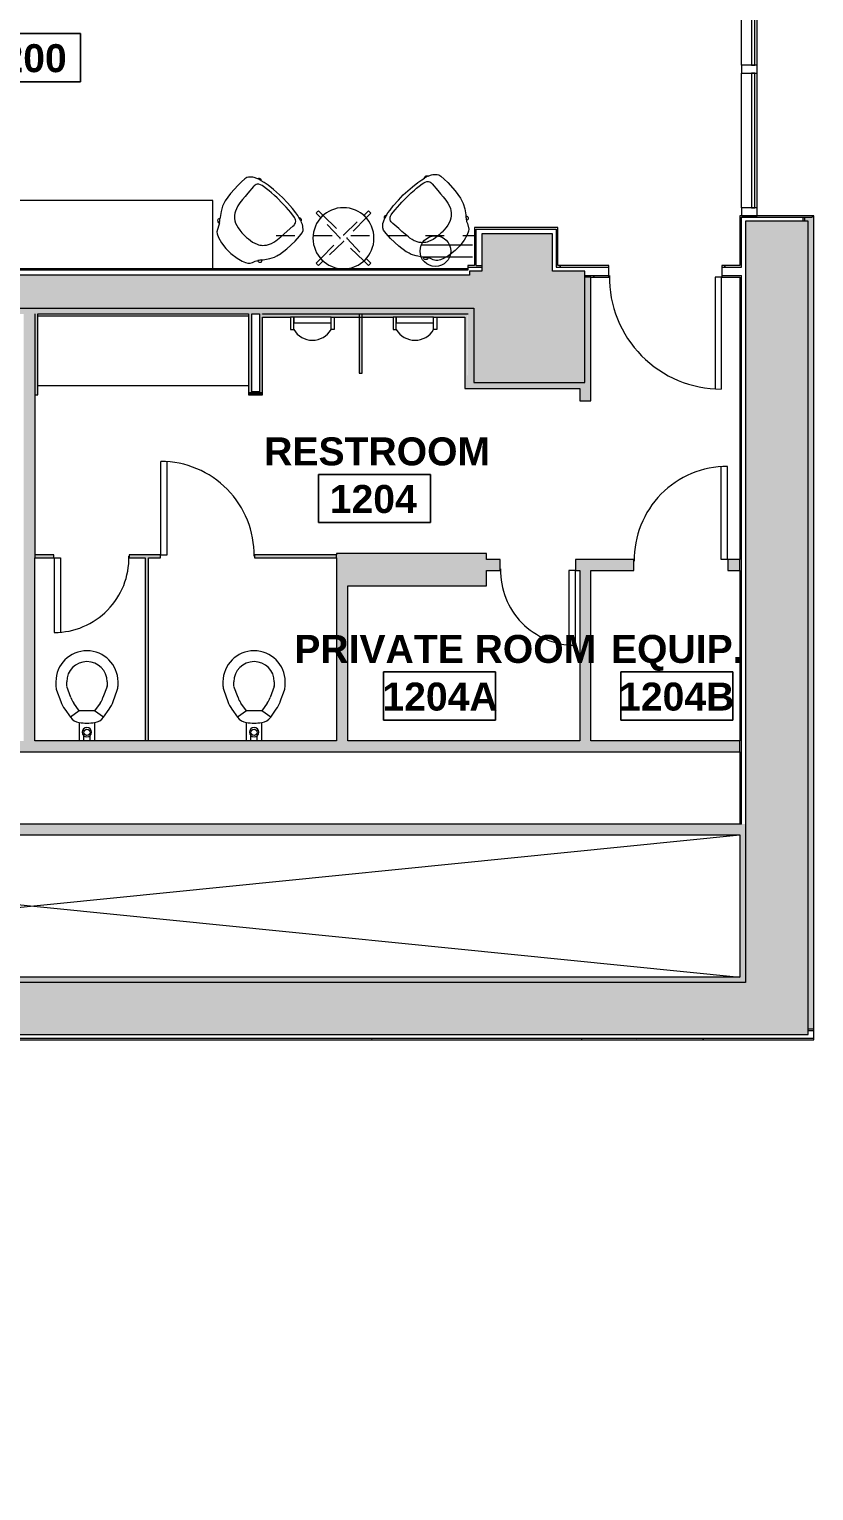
# Model space of a CAD drawing. Header units: inches. Extents: x -326 to 986, y -79 to 1436.
# Drawn here: x 734.1 to 986.4, y 428.2 to 898.2 of the extents above; entities that cross this region are included whole.
import ezdxf

# ---------------------------------------------------------------- set-up
doc = ezdxf.new("R2010")
doc.units = ezdxf.units.IN
doc.header["$LTSCALE"] = 48
doc.header["$MEASUREMENT"] = 0
doc.linetypes.add('Dash', pattern=[0.25, 0.125, -0.125])
for name, color, linetype, lineweight in [('A-ANNO-NOTE', 4, 'Continuous', 13), ('A-AREA-IDEN', 1, 'Continuous', 9), ('A-DETL', 8, 'Continuous', 9), ('A-DETL-GENF', 247, 'Continuous', 9), ('A-DETL-THIN', 8, 'Continuous', 9), ('A-DOOR', 8, 'Continuous', 13), ('A-GLAZ-CURT', 8, 'Continuous', 9), ('A-GLAZ-CWMG', 8, 'Continuous', 9), ('A-WALL', 8, 'Continuous', 13), ('A-WALL-PATT', 8, 'Continuous', 13), ('I-FURN', 47, 'Continuous', 9), ('I-FURN-HDLN', 47, 'Dash', 9), ('I-WALL', 8, 'Continuous', 13), ('P-SANR-FIXT', 8, 'Continuous', 9), ('Q-CASE', 8, 'Continuous', 9)]:
    doc.layers.add(name, color=color, linetype=linetype, lineweight=lineweight)
doc.styles.add('Swis721 Lt BT_B', font='', dxfattribs={"height": 9})
doc.styles.get('Swis721 Lt BT_B').set_extended_font_data('Swis721 Lt BT', bold=True)
pattern_1 = [(0, (0, 0), (30.72, 7.68), [1.267, -21.773, 1.267, -21.773, -122.88]), (0, (0, 0), (30.72, 7.68), [-46.08, 1.267, -44.813, 1.267, -21.773, -53.76]), (0, (0, 0), (30.72, 7.68), [-115.2, 1.267, -14.093, 1.267, -37.133]), (120, (11.52, 3.84), (-22.011075, 22.7643), [1.267, -21.773, 1.267, -21.773, -122.88]), (120, (11.52, 3.84), (-22.011075, 22.7643), [-46.08, 1.267, -44.813, 1.267, -21.773, -53.76]), (120, (11.52, 3.84), (-22.011075, 22.7643), [-115.2, 1.267, -14.093, 1.267, -37.133]), (240, (15.36, 19.2), (-8.708925, -30.4443), [1.267, -21.773, 1.267, -21.773, -122.88]), (240, (15.36, 19.2), (-8.708925, -30.4443), [-46.08, 1.267, -44.813, 1.267, -21.773, -53.76]), (240, (15.36, 19.2), (-8.708925, -30.4443), [-115.2, 1.267, -14.093, 1.267, -37.133])]

# ---------------------------------------------------------------- blocks, each defined once
blk = doc.blocks.new('Toilet-Commercial-Wall-3D - 15_ Seat Height-6977095-Level XX  POWER _ SIGNAL NEW')
at = {"layer": 'P-SANR-FIXT'}
for p, q in [((5.94, 20.75), (5.94, 19.45)), ((9.44, 19.45), (9.44, 20.75)), ((10.79, 15.67), (9.47, 19.28)), ((22.41, 19.28), (21.1, 15.67)), ((22.44, 20.75), (22.44, 19.45)), ((25.94, 19.45), (25.94, 20.75)), ((6.18, 18.09), (7.5, 14.47)), ((24.38, 14.47), (25.7, 18.09)), ((8.82, 11.92), (10.6, 9.39)), ((13.47, 11.4), (10.6, 9.39)), ((13.47, 11.4), (11.69, 13.93)), ((18.42, 11.4), (13.47, 11.4)), ((20.19, 13.93), (18.42, 11.4)), ((21.28, 9.39), (18.42, 11.4)), ((21.28, 9.39), (23.06, 11.92)), ((13.44, 7.71), (13.44, 1.75)), ((18.44, 1.75), (18.44, 7.71)), ((14.94, 1.75), (14.94, 3.41)), ((16.94, 1.75), (16.94, 3.41))]:
    blk.add_line(p, q, dxfattribs=at)
blk.add_circle((15.94, 4.53), 0.996, dxfattribs=at)
for centre, radius, start, end in [((15.94, 20.75), 10, 90, 180), ((15.94, 20.75), 10, 0, 90), ((15.94, 20.75), 6.5, 90, 180), ((15.94, 20.75), 6.5, 0, 90), ((9.94, 19.45), 4, 180, 200), ((21.94, 19.45), 0.5, 340, 0), ((21.94, 19.45), 4, 340, 0), ((17.83, 18.23), 11, 200, 215), ((17.83, 18.23), 7.5, 200, 215), ((14.05, 18.23), 7.5, 325, 340), ((14.05, 18.23), 11, 325, 340), ((13.88, 11.68), 4, 215, 263.7549), ((15.94, 20.08), 12.62, 258.5767, 281.4233), ((15.94, 4.53), 1.5, 360, 180), ((18.01, 11.68), 4, 276.2451, 325), ((15.94, 4.53), 1.5, 180, 360)]:
    blk.add_arc(centre, radius, start, end, dxfattribs=at)
blk = doc.blocks.new('Counter Top - 24_ Depth-6977096-Level XX  POWER _ SIGNAL NEW')
at = {"layer": 'Q-CASE'}
for p, q in [((20.49, -0.75), (-47.26, -0.75)), ((-47.26, -23), (20.49, -23))]:
    blk.add_line(p, q, dxfattribs=at)
blk = doc.blocks.new('08 Type A - Single-Flush - 30_ x 60_-6977099-Level XX  POWER _ SIGNAL NEW')
at = {"layer": 'A-DETL-GENF'}
for p, q in [((15, -0.5), (13, -0.5)), ((13, -0.5), (13, -30.43)), ((15, -0.5), (15, -30.5))]:
    blk.add_line(p, q, dxfattribs=at)
blk.add_arc((15, -0.5), 30, 179.045, 270, dxfattribs=at)
blk = doc.blocks.new('08 Type A - Single-Flush - 24_ x 60_-6977102-Level XX  POWER _ SIGNAL NEW')
at = {"layer": 'A-DETL-GENF'}
for p, q in [((10, 0.5), (10, 24.42)), ((12, 0.5), (12, 24.5)), ((12, 0.5), (10, 0.5))]:
    blk.add_line(p, q, dxfattribs=at)
blk.add_arc((12, 0.5), 24, 90, 181.1937, dxfattribs=at)
blk = doc.blocks.new('08 Type A - Single-Flush - 24_ x 60_-6977103-Level XX  POWER _ SIGNAL NEW')
at = {"layer": 'A-DETL-GENF'}
for p, q in [((12, -1.75), (10, -1.75)), ((10, -1.75), (10, -25.67)), ((12, -1.75), (12, -25.75))]:
    blk.add_line(p, q, dxfattribs=at)
blk.add_arc((12, -1.75), 24, 178.8063, 270, dxfattribs=at)
blk = doc.blocks.new('08 Type A - Single-Flush - 30_ x 60_-6977104-Level XX  POWER _ SIGNAL NEW')
at = {"layer": 'A-DETL-GENF'}
for p, q in [((13, 1.75), (13, 31.69)), ((15, 1.75), (15, 31.75)), ((15, 1.75), (13, 1.75))]:
    blk.add_line(p, q, dxfattribs=at)
blk.add_arc((15, 1.75), 30, 90, 180.955, dxfattribs=at)
blk = doc.blocks.new('Urinal-Wall-3D - Urinal-Wall-3D-6977107-Level XX  POWER _ SIGNAL NEW')
at = {"layer": 'P-SANR-FIXT'}
for p, q in [((-11.29, 0.5), (-11.29, 4.5)), ((-11.29, 4.5), (-10.29, 4.5)), ((-10.29, 0.5), (-11.29, 0.5)), ((-10.29, 4.5), (-10.29, 0.5)), ((1.71, 2.35), (-10.29, 2.35)), ((-10.29, 2.35), (-10.29, 0.5)), ((-10.29, 0.5), (1.71, 0.5)), ((2.73, 4.5), (1.71, 4.5)), ((1.71, 4.5), (1.71, 0.5)), ((1.71, 0.5), (1.71, 2.35)), ((1.71, 0.5), (2.73, 0.5)), ((2.73, 0.5), (2.73, 4.5))]:
    blk.add_line(p, q, dxfattribs=at)
blk.add_arc((-4.29, 0.89), 7, 31.0027, 148.9973, dxfattribs=at)
blk = doc.blocks.new('08 Type A - Single-Flush - 36_ x 84_-8326712-Level XX  POWER _ SIGNAL NEW')
at = {"layer": 'A-DETL-GENF'}
for p, q in [((18, -1.87), (16, -1.87)), ((16, -1.87), (16, -37.82)), ((18, -1.87), (18, -37.87))]:
    blk.add_line(p, q, dxfattribs=at)
blk.add_arc((18, -1.87), 36, 179.2042, 270, dxfattribs=at)
blk = doc.blocks.new('System Panel - Glazed - Offset-8466815-Level XX  POWER _ SIGNAL NEW')
at = {"layer": 'A-GLAZ-CURT'}
for p, q in [((24.03, 1.75), (-24.03, 1.75)), ((-24.03, 1.75), (-24.03, 0.75)), ((-24.03, 0.75), (24.03, 0.75)), ((24.03, 0.75), (24.03, 1.75))]:
    blk.add_line(p, q, dxfattribs=at)
blk = doc.blocks.new('System Panel - Glazed - Offset-8466816-Level XX  POWER _ SIGNAL NEW')
at = {"layer": 'A-GLAZ-CURT'}
for p, q in [((21.68, 1.75), (-21.68, 1.75)), ((-21.68, 1.75), (-21.68, 0.75)), ((-21.68, 0.75), (21.68, 0.75)), ((21.68, 0.75), (21.68, 1.75))]:
    blk.add_line(p, q, dxfattribs=at)
blk = doc.blocks.new('Rectangular Mullion - 2_5_ x 5_ rectangular-6977135-Level XX  POWER _ SIGNAL NEW')
at = {"layer": 'A-GLAZ-CWMG'}
for p, q in [((963.14, 886.6), (963.14, 934.66)), ((968.14, 886.6), (968.14, 934.66))]:
    blk.add_line(p, q, dxfattribs=at)
blk = doc.blocks.new('Rectangular Mullion - 2_5_ x 5_ rectangular-6977136-Level XX  POWER _ SIGNAL NEW')
at = {"layer": 'A-GLAZ-CWMG'}
for p, q in [((963.14, 840.73), (963.14, 884.1)), ((968.14, 840.73), (968.14, 884.1))]:
    blk.add_line(p, q, dxfattribs=at)
blk = doc.blocks.new('Rectangular Mullion - 2_5_ x 5_ rectangular-8466817-Level XX  POWER _ SIGNAL NEW')
at = {"layer": 'A-GLAZ-CWMG'}
for p, q in [((-2.5, 2.5), (0, 2.5)), ((-2.5, -2.5), (-2.5, 2.5)), ((0, 2.5), (0, -2.5)), ((0, -2.5), (-2.5, -2.5))]:
    blk.add_line(p, q, dxfattribs=at)
blk = doc.blocks.new('Rectangular Mullion - 2_5_ x 5_ rectangular-8466819-Level XX  POWER _ SIGNAL NEW')
at = {"layer": 'A-GLAZ-CWMG'}
for p, q in [((-1.25, 2.5), (1.25, 2.5)), ((-1.25, -2.5), (-1.25, 2.5)), ((1.25, 2.5), (1.25, -2.5)), ((1.25, -2.5), (-1.25, -2.5))]:
    blk.add_line(p, q, dxfattribs=at)
blk = doc.blocks.new('Casework 3 - Casework 2-8307377-Level XX  POWER _ SIGNAL NEW')
at = {"layer": 'Q-CASE'}
for p, q in [((744.65, 886.42), (634.29, 886.36)), ((634.29, 886.36), (634.3, 864.45)), ((744.67, 864.45), (744.65, 886.42))]:
    blk.add_line(p, q, dxfattribs=at)
blk = doc.blocks.new('Geiger_SaibaMidBack - Conference Chair-8500189-Level XX  POWER _ SIGNAL NEW')
at = {"layer": 'I-FURN'}
for p, q in [((-9.4, 9.64), (-9.63, 9.4)), ((-9.24, 9.73), (-9.4, 9.64)), ((-9.05, 9.76), (-9.24, 9.73)), ((-8.81, 9.7), (-9.05, 9.76)), ((-8.69, 9.6), (-8.81, 9.7)), ((-8.53, 9.46), (-8.69, 9.6)), ((-8.22, 9.72), (-8.53, 9.46)), ((-6.6, 10.84), (-8.22, 9.72)), ((-5.02, 11.72), (-6.6, 10.84)), ((-4.11, 12.02), (-5.02, 11.72)), ((-3.26, 12.26), (-4.11, 12.02)), ((-0.33, 12.69), (-3.26, 12.26)), ((3.26, 12.86), (-0.33, 12.69)), ((4.86, 12.82), (3.26, 12.86)), ((6.2, 12.71), (4.86, 12.82)), ((7, 12.54), (6.2, 12.71)), ((7.5, 12.26), (7, 12.54)), ((8.42, 11.26), (7.5, 12.26)), ((8.67, 10.85), (8.42, 11.26)), ((9.04, 10.06), (8.67, 10.85)), ((9.15, 9.75), (9.04, 10.06)), ((9.26, 9.73), (9.15, 9.75)), ((9.39, 9.64), (9.26, 9.73)), ((9.64, 9.4), (9.39, 9.64)), ((-13.12, 5.6), (-13.68, 3.7)), ((-12.62, 6.64), (-13.12, 5.6)), ((-12.19, 7.24), (-12.62, 6.64)), ((-10.57, 8.16), (-12.19, 7.24)), ((-9.93, 8.45), (-10.57, 8.16)), ((-9.6, 8.67), (-9.93, 8.45)), ((-9.71, 9.29), (-9.75, 9.05)), ((-9.75, 9.05), (-9.7, 8.82)), ((-9.63, 9.4), (-9.71, 9.29)), ((-9.7, 8.82), (-9.6, 8.67)), ((-5.99, 4.89), (-6.29, 4.1)), ((-5.6, 5.56), (-5.99, 4.89)), ((-5.14, 6.19), (-5.6, 5.56)), ((-4.51, 6.85), (-5.14, 6.19)), ((-3.89, 7.29), (-4.51, 6.85)), ((-3.34, 7.59), (-3.89, 7.29)), ((-2.54, 7.94), (-3.34, 7.59)), ((-1.57, 8.24), (-2.54, 7.94)), ((-0.36, 8.46), (-1.57, 8.24)), ((0.97, 8.59), (-0.36, 8.46)), ((2.29, 8.68), (0.97, 8.59)), ((3.63, 8.79), (2.29, 8.68)), ((6.4, 8.99), (3.63, 8.79)), ((6.73, 9.01), (6.4, 8.99)), ((7.08, 8.96), (6.73, 9.01)), ((7.47, 8.86), (7.08, 8.96)), ((7.78, 8.65), (7.47, 8.86)), ((8.17, 8.25), (7.78, 8.65)), ((8.41, 7.81), (8.17, 8.25)), ((8.6, 7.27), (8.41, 7.81)), ((8.7, 6.68), (8.6, 7.27)), ((8.86, 5.51), (8.7, 6.68)), ((8.97, 4.4), (8.86, 5.51)), ((9.49, 8.56), (9.61, 8.69)), ((9.74, 7.51), (9.49, 8.56)), ((9.61, 8.69), (9.7, 8.83)), ((9.74, 9.21), (9.64, 9.4)), ((9.7, 8.83), (9.76, 9.02)), ((9.76, 9.02), (9.74, 9.21)), ((10.01, 5.96), (9.74, 7.51)), ((10.25, 3.79), (10.01, 5.96)), ((-14, 1.45), (-14.03, 0)), ((-13.68, 3.7), (-14, 1.45)), ((-6.8, 1.24), (-6.83, 0.39)), ((-6.83, 0.39), (-6.83, 0.01)), ((-6.83, 0.01), (-6.82, -0.82)), ((-6.68, 2.38), (-6.8, 1.24)), ((-6.52, 3.27), (-6.68, 2.38)), ((-6.29, 4.1), (-6.52, 3.27)), ((9.03, 3.48), (8.97, 4.4)), ((9.1, 2.16), (9.03, 3.48)), ((9.14, 1.06), (9.1, 2.16)), ((9.12, -1.46), (9.14, 1.06)), ((10.41, -0.13), (10.25, 3.79)), ((-14.03, 0), (-14.04, -0.8)), ((-14.04, -0.8), (-13.74, -3.35)), ((-13.74, -3.35), (-13.27, -5.18)), ((-6.82, -0.82), (-6.77, -1.63)), ((-6.77, -1.63), (-6.66, -2.45)), ((-6.66, -2.45), (-6.51, -3.28)), ((-6.51, -3.28), (-6.28, -4.11)), ((-6.28, -4.11), (-5.99, -4.84)), ((8.87, -5.37), (8.98, -4.23)), ((8.98, -4.23), (9.05, -3.11)), ((9.05, -3.11), (9.1, -2.1)), ((9.1, -2.1), (9.12, -1.46)), ((10.17, -4.88), (10.29, -2.44)), ((10.29, -2.44), (10.41, -0.13)), ((-13.27, -5.18), (-12.85, -6.23)), ((-12.85, -6.23), (-12.44, -6.93)), ((-12.44, -6.93), (-11.93, -7.44)), ((-11.93, -7.44), (-11.22, -7.87)), ((-11.22, -7.87), (-10.31, -8.18)), ((-10.31, -8.18), (-9.59, -8.66)), ((-9.7, -8.82), (-9.75, -9.05)), ((-9.75, -9.05), (-9.71, -9.29)), ((-9.71, -9.29), (-9.63, -9.4)), ((-9.59, -8.66), (-9.7, -8.82)), ((-9.63, -9.4), (-9.4, -9.64)), ((-5.99, -4.84), (-5.81, -5.24)), ((-5.81, -5.24), (-5.55, -5.65)), ((-5.55, -5.65), (-5.26, -6.04)), ((-5.26, -6.04), (-4.95, -6.4)), ((-4.95, -6.4), (-4.56, -6.76)), ((-4.56, -6.76), (-4.05, -7.17)), ((-4.05, -7.17), (-3.48, -7.51)), ((-3.48, -7.51), (-2.94, -7.79)), ((-2.94, -7.79), (-2.57, -7.92)), ((-2.57, -7.92), (-1.8, -8.17)), ((-1.8, -8.17), (-0.98, -8.33)), ((-0.98, -8.33), (-0.38, -8.42)), ((-0.38, -8.42), (0.97, -8.58)), ((0.97, -8.58), (2.3, -8.68)), ((2.3, -8.68), (3.72, -8.78)), ((3.72, -8.78), (6.17, -8.96)), ((6.17, -8.96), (6.7, -9)), ((6.7, -9), (6.98, -8.98)), ((6.98, -8.98), (7.34, -8.9)), ((7.34, -8.9), (7.68, -8.73)), ((7.68, -8.73), (8.01, -8.46)), ((8.01, -8.46), (8.21, -8.15)), ((8.21, -8.15), (8.39, -7.83)), ((8.39, -7.83), (8.55, -7.41)), ((8.55, -7.41), (8.65, -6.96)), ((8.65, -6.96), (8.76, -6.33)), ((8.76, -6.33), (8.87, -5.37)), ((9.5, -8.58), (9.71, -7.72)), ((9.61, -8.69), (9.5, -8.58)), ((9.7, -8.83), (9.61, -8.69)), ((9.63, -9.4), (9.71, -9.28)), ((9.75, -9.04), (9.7, -8.83)), ((9.71, -7.72), (9.91, -6.6)), ((9.71, -9.28), (9.75, -9.04)), ((9.91, -6.6), (10.17, -4.88)), ((-9.4, -9.64), (-9.24, -9.73)), ((-9.24, -9.73), (-9.05, -9.76)), ((-9.05, -9.76), (-8.81, -9.7)), ((-8.81, -9.7), (-8.69, -9.6)), ((-8.69, -9.6), (-8.53, -9.45)), ((-8.53, -9.45), (-8.19, -9.7)), ((-8.19, -9.7), (-6.47, -10.92)), ((-6.47, -10.92), (-5.01, -11.72)), ((-5.01, -11.72), (-4.28, -11.95)), ((-4.28, -11.95), (-3.65, -12.15)), ((-3.65, -12.15), (-3.27, -12.26)), ((-3.27, -12.26), (-0.33, -12.69)), ((-0.33, -12.69), (3.27, -12.86)), ((3.27, -12.86), (5.4, -12.78)), ((5.4, -12.78), (6.79, -12.62)), ((6.79, -12.62), (7.49, -12.25)), ((7.49, -12.25), (8.42, -11.26)), ((8.42, -11.26), (8.72, -10.77)), ((8.72, -10.77), (8.98, -10.17)), ((8.98, -10.17), (9.15, -9.74)), ((9.15, -9.74), (9.23, -9.72)), ((9.23, -9.72), (9.4, -9.64)), ((9.4, -9.64), (9.63, -9.4))]:
    blk.add_line(p, q, dxfattribs=at)
for centre, radius, start, end in [((-18.72, 22.19), 16.31, 304.0152, 308.6644), ((1.43, 6.82), 8.25, 12.1813, 20.7413), ((-28.62, -35.3), 32.74, 52.1434, 54.4632), ((-0.44, -6.21), 10.22, 339.7908, 346.6331)]:
    blk.add_arc(centre, radius, start, end, dxfattribs=at)
blk = doc.blocks.new('Geiger_SaibaMidBack - Conference Chair-8500154-Level XX  POWER _ SIGNAL NEW')
at = {"layer": 'I-FURN'}
for p, q in [((-9.63, 9.4), (-9.4, 9.64)), ((-9.4, 9.64), (-9.24, 9.73)), ((-9.24, 9.73), (-9.05, 9.76)), ((-9.05, 9.76), (-8.81, 9.7)), ((-8.81, 9.7), (-8.69, 9.6)), ((-8.69, 9.6), (-8.53, 9.45)), ((-8.53, 9.45), (-8.19, 9.7)), ((-8.19, 9.7), (-6.47, 10.92)), ((-6.47, 10.92), (-5.01, 11.72)), ((-5.01, 11.72), (-4.28, 11.95)), ((-4.28, 11.95), (-3.65, 12.15)), ((-3.65, 12.15), (-3.27, 12.26)), ((-3.27, 12.26), (-0.33, 12.69)), ((-0.33, 12.69), (3.27, 12.86)), ((3.27, 12.86), (5.4, 12.78)), ((5.4, 12.78), (6.79, 12.62)), ((6.79, 12.62), (7.49, 12.25)), ((7.49, 12.25), (8.42, 11.26)), ((8.42, 11.26), (8.72, 10.77)), ((8.72, 10.77), (8.98, 10.17)), ((8.98, 10.17), (9.15, 9.74)), ((9.15, 9.74), (9.23, 9.72)), ((9.23, 9.72), (9.4, 9.64)), ((9.4, 9.64), (9.63, 9.4)), ((9.63, 9.4), (9.71, 9.28)), ((-13.74, 3.35), (-13.27, 5.18)), ((-13.27, 5.18), (-12.85, 6.23)), ((-12.85, 6.23), (-12.44, 6.93)), ((-12.44, 6.93), (-11.93, 7.44)), ((-11.93, 7.44), (-11.22, 7.87)), ((-11.22, 7.87), (-10.31, 8.18)), ((-10.31, 8.18), (-9.59, 8.66)), ((-9.75, 9.05), (-9.71, 9.29)), ((-9.7, 8.82), (-9.75, 9.05)), ((-9.71, 9.29), (-9.63, 9.4)), ((-9.59, 8.66), (-9.7, 8.82)), ((-6.28, 4.11), (-5.99, 4.84)), ((-5.99, 4.84), (-5.81, 5.24)), ((-5.81, 5.24), (-5.55, 5.65)), ((-5.55, 5.65), (-5.26, 6.04)), ((-5.26, 6.04), (-4.95, 6.4)), ((-4.95, 6.4), (-4.56, 6.76)), ((-4.56, 6.76), (-4.05, 7.17)), ((-4.05, 7.17), (-3.48, 7.51)), ((-3.48, 7.51), (-2.94, 7.79)), ((-2.94, 7.79), (-2.57, 7.92)), ((-2.57, 7.92), (-1.8, 8.17)), ((-1.8, 8.17), (-0.98, 8.33)), ((-0.98, 8.33), (-0.38, 8.42)), ((-0.38, 8.42), (0.97, 8.58)), ((0.97, 8.58), (2.3, 8.68)), ((2.3, 8.68), (3.72, 8.78)), ((3.72, 8.78), (6.17, 8.96)), ((6.17, 8.96), (6.7, 9)), ((6.7, 9), (6.98, 8.98)), ((6.98, 8.98), (7.34, 8.9)), ((7.34, 8.9), (7.68, 8.73)), ((7.68, 8.73), (8.01, 8.46)), ((8.01, 8.46), (8.21, 8.15)), ((8.21, 8.15), (8.39, 7.83)), ((8.39, 7.83), (8.55, 7.41)), ((8.55, 7.41), (8.65, 6.96)), ((8.65, 6.96), (8.76, 6.33)), ((8.76, 6.33), (8.87, 5.37)), ((8.87, 5.37), (8.98, 4.23)), ((9.61, 8.69), (9.5, 8.58)), ((9.5, 8.58), (9.71, 7.72)), ((9.7, 8.83), (9.61, 8.69)), ((9.75, 9.04), (9.7, 8.83)), ((9.71, 9.28), (9.75, 9.04)), ((9.71, 7.72), (9.91, 6.6)), ((9.91, 6.6), (10.17, 4.88)), ((10.17, 4.88), (10.29, 2.44)), ((-14.04, 0.8), (-13.74, 3.35)), ((-14.03, 0), (-14.04, 0.8)), ((-14, -1.45), (-14.03, 0)), ((-6.83, -0.01), (-6.82, 0.82)), ((-6.82, 0.82), (-6.77, 1.63)), ((-6.77, 1.63), (-6.66, 2.45)), ((-6.66, 2.45), (-6.51, 3.28)), ((-6.51, 3.28), (-6.28, 4.11)), ((8.98, 4.23), (9.05, 3.11)), ((9.05, 3.11), (9.1, 2.1)), ((9.1, 2.1), (9.12, 1.46)), ((9.12, 1.46), (9.14, -1.06)), ((10.41, 0.13), (10.25, -3.79)), ((10.29, 2.44), (10.41, 0.13)), ((-13.68, -3.7), (-14, -1.45)), ((-13.12, -5.6), (-13.68, -3.7)), ((-6.83, -0.39), (-6.83, -0.01)), ((-6.8, -1.24), (-6.83, -0.39)), ((-6.68, -2.38), (-6.8, -1.24)), ((-6.52, -3.27), (-6.68, -2.38)), ((-6.29, -4.1), (-6.52, -3.27)), ((-5.99, -4.89), (-6.29, -4.1)), ((8.97, -4.4), (8.86, -5.51)), ((9.03, -3.48), (8.97, -4.4)), ((9.1, -2.16), (9.03, -3.48)), ((9.14, -1.06), (9.1, -2.16)), ((10.25, -3.79), (10.01, -5.96)), ((-12.62, -6.64), (-13.12, -5.6)), ((-12.19, -7.24), (-12.62, -6.64)), ((-10.57, -8.16), (-12.19, -7.24)), ((-9.93, -8.45), (-10.57, -8.16)), ((-9.6, -8.67), (-9.93, -8.45)), ((-9.75, -9.05), (-9.7, -8.82)), ((-9.71, -9.29), (-9.75, -9.05)), ((-9.63, -9.4), (-9.71, -9.29)), ((-9.7, -8.82), (-9.6, -8.67)), ((-9.4, -9.64), (-9.63, -9.4)), ((-5.6, -5.56), (-5.99, -4.89)), ((-5.14, -6.19), (-5.6, -5.56)), ((-4.51, -6.85), (-5.14, -6.19)), ((-3.89, -7.29), (-4.51, -6.85)), ((-3.34, -7.59), (-3.89, -7.29)), ((-2.54, -7.94), (-3.34, -7.59)), ((-1.57, -8.24), (-2.54, -7.94)), ((-0.36, -8.46), (-1.57, -8.24)), ((0.97, -8.59), (-0.36, -8.46)), ((2.29, -8.68), (0.97, -8.59)), ((3.63, -8.79), (2.29, -8.68)), ((6.4, -8.99), (3.63, -8.79)), ((6.73, -9.01), (6.4, -8.99)), ((7.08, -8.96), (6.73, -9.01)), ((7.47, -8.86), (7.08, -8.96)), ((7.78, -8.65), (7.47, -8.86)), ((8.17, -8.25), (7.78, -8.65)), ((8.41, -7.81), (8.17, -8.25)), ((8.6, -7.27), (8.41, -7.81)), ((8.7, -6.68), (8.6, -7.27)), ((8.86, -5.51), (8.7, -6.68)), ((9.64, -9.4), (9.39, -9.64)), ((9.74, -7.51), (9.49, -8.56)), ((9.49, -8.56), (9.61, -8.69)), ((9.61, -8.69), (9.7, -8.83)), ((9.74, -9.21), (9.64, -9.4)), ((9.7, -8.83), (9.76, -9.02)), ((10.01, -5.96), (9.74, -7.51)), ((9.76, -9.02), (9.74, -9.21)), ((-9.24, -9.73), (-9.4, -9.64)), ((-9.05, -9.76), (-9.24, -9.73)), ((-8.81, -9.7), (-9.05, -9.76)), ((-8.69, -9.6), (-8.81, -9.7)), ((-8.53, -9.46), (-8.69, -9.6)), ((-8.22, -9.72), (-8.53, -9.46)), ((-6.6, -10.84), (-8.22, -9.72)), ((-5.02, -11.72), (-6.6, -10.84)), ((-4.11, -12.02), (-5.02, -11.72)), ((-3.26, -12.26), (-4.11, -12.02)), ((-0.33, -12.69), (-3.26, -12.26)), ((3.26, -12.86), (-0.33, -12.69)), ((4.86, -12.82), (3.26, -12.86)), ((6.2, -12.71), (4.86, -12.82)), ((7, -12.54), (6.2, -12.71)), ((7.5, -12.26), (7, -12.54)), ((8.42, -11.26), (7.5, -12.26)), ((8.67, -10.85), (8.42, -11.26)), ((9.04, -10.06), (8.67, -10.85)), ((9.15, -9.75), (9.04, -10.06)), ((9.26, -9.73), (9.15, -9.75)), ((9.39, -9.64), (9.26, -9.73))]:
    blk.add_line(p, q, dxfattribs=at)
for centre, radius, start, end in [((-28.62, 35.3), 32.74, 305.5368, 307.8566), ((-0.44, 6.21), 10.22, 13.3669, 20.2092), ((-18.72, -22.19), 16.31, 51.3356, 55.9848), ((1.43, -6.82), 8.25, 339.2587, 347.8187)]:
    blk.add_arc(centre, radius, start, end, dxfattribs=at)
blk = doc.blocks.new('Table-Coffee-Teknion-BBCTC_Cosmos_Small-R2013 - 17 3_4_ High-8500176-Level XX  POWER _ SIGNAL NEW')
at = {"layer": 'I-FURN'}
for p, q in [((-8.77, 8.06), (-7.31, 6.55)), ((-6.54, 7.32), (-8.05, 8.78)), ((8.05, 8.78), (6.54, 7.32)), ((7.31, 6.55), (8.77, 8.06)), ((-7.31, -6.55), (-8.77, -8.06)), ((-8.05, -8.78), (-6.54, -7.32)), ((6.54, -7.32), (8.05, -8.78)), ((8.77, -8.06), (7.31, -6.55))]:
    blk.add_line(p, q, dxfattribs=at)
for radius, start, end in [(9.81, 360, 180), (11.91, 132.513, 137.408), (9.81, 131.7705, 138.1519), (9.81, 131.7705, 138.1519), (9.81, 41.8481, 48.2237), (9.81, 41.8481, 48.2237), (11.91, 42.592, 47.4811), (9.81, 180, 360), (11.91, 222.592, 227.4811), (9.81, 221.8481, 228.2237), (9.81, 221.8481, 228.2237), (9.81, 311.7705, 318.1849), (9.81, 311.7705, 318.1514), (11.91, 312.513, 317.4079)]:
    blk.add_arc((0, 0), radius, start, end, dxfattribs=at)
at = {"layer": 'I-FURN-HDLN'}
for p, q in [((-1.13, 0.14), (-7.31, 6.55)), ((-6.54, 7.32), (-0.14, 1.13)), ((0.14, 1.13), (6.54, 7.32)), ((7.31, 6.55), (1.13, 0.14)), ((-7.31, -6.55), (-1.13, -0.13)), ((-0.14, -1.13), (-6.54, -7.32)), ((6.54, -7.32), (0.14, -1.14)), ((1.14, -0.14), (7.31, -6.54))]:
    blk.add_line(p, q, dxfattribs=at)
for centre, start, end in [((-1.29, 0), 319.2979, 41.4043), ((0, 1.29), 228.5957, 311.4043), ((1.29, 0), 138.6476, 223.9721), ((0, -1.29), 47.5735, 131.4196)]:
    blk.add_arc(centre, 0.206, start, end, dxfattribs=at)
blk = doc.blocks.new('Room Tag - Room Name and Number-3379422-Level XX  POWER _ SIGNAL NEW')
at = {"layer": 'A-AREA-IDEN'}
for p, q in [((-0.1881, -0.1636), (-0.1881, -0.0018)), ((-0.1881, -0.0018), (0.1869, -0.0018)), ((0.1869, -0.0018), (-0.1881, -0.0018)), ((-0.1881, -0.0018), (-0.1881, -0.1636)), ((0.1869, -0.0018), (0.1869, -0.1636)), ((0.1869, -0.1636), (0.1869, -0.0018)), ((0.1869, -0.1636), (-0.1881, -0.1636)), ((-0.1881, -0.1636), (0.1869, -0.1636))]:
    blk.add_line(p, q, dxfattribs=at)

msp = doc.modelspace()

# ---------------------------------------------------------------- hatches: boundary and pattern name
at = {"layer": 'A-DETL-GENF'}
h = msp.add_hatch(color=256, dxfattribs=at)
h.paths.add_polyline_path([(858.61, -77.72), (982.64, -77.72), (982.64, -13.14), (735.72, 233.78), (660.14, 233.78), (660.14, 219.53), (734.76, 219.53), (968.39, -14.09), (968.39, -63.34), (738.06, -63.33), (687.39, -12.66), (687.39, -5.72), (673.14, -5.72), (673.14, -18.75), (732.1, -77.72), (764.21, -77.72)], flags=0)
h.paths.add_polyline_path([(962.64, 574.97), (984.64, 574.97), (984.64, 836.48), (964.39, 836.48), (964.39, 591.66), (506.39, 591.66), (506.39, 832.6), (486.14, 832.6), (486.14, 574.97), (910.69, 574.97)], flags=0)
h.paths.add_polyline_path([(877.02, 784.61), (912.77, 784.61), (912.77, 820.36), (902.33, 820.38), (902.33, 832.42), (879.64, 832.42), (879.64, 820.38), (875.64, 820.38), (875.64, 819.13), (594.64, 819.13), (594.64, 832.42), (571.89, 832.42), (571.89, 819.36), (558.02, 819.36), (558.02, 784.61), (593.77, 784.61), (593.77, 808.46), (877.02, 808.46), (877.02, 786.48)], flags=0)
h.paths.add_polyline_path([(508.14, 938.1), (508.14, 1417.55), (607.64, 1417.55), (607.64, 1188.97), (558.14, 1188.97), (558.14, 1174.05), (964.39, 1174.05), (964.39, 938.91), (984.64, 938.91), (984.64, 1193.86), (622.89, 1193.86), (622.89, 1433.6), (486.14, 1433.6), (486.14, 938.1), (506.89, 938.1)], flags=0)
h.paths.add_polyline_path([(8.14, 1117.53), (22.64, 1117.53), (22.64, 1191.89), (-219.48, 1434.01), (-288.01, 1434.01), (-288.01, 1182.01), (-228.61, 1122.61), (-176.25, 1122.61), (-176.25, 1138.46), (-224.25, 1138.46), (-274.61, 1190.61), (-274.61, 1419.61), (-225.31, 1419.61), (8.14, 1186.16), (8.14, 1152.98)], flags=0)
at = {"layer": 'A-WALL-PATT'}
h = msp.add_hatch(dxfattribs=at)
h.set_pattern_fill('FP1_1', color=256, style=0, pattern_type=2)
h.set_pattern_definition(pattern_1)
h.paths.add_polyline_path([(963.14, 642.61), (963.14, 818.98), (962.64, 818.98), (962.64, 642.61)], flags=0)
h.paths.add_polyline_path([(962.64, 821.73), (963.14, 821.73), (963.14, 837.73), (962.64, 837.72), (962.64, 822.23)], flags=0)
for points in [[(984.64, 576.72), (986.39, 576.72), (986.39, 837.73), (982.89, 837.73), (982.89, 836.48), (984.64, 836.48), (984.64, 591.66)], [(912.77, 784.61), (914.64, 784.61), (914.64, 818.48), (912.77, 818.48), (912.77, 785.55)], [(595.64, 806.68), (875.14, 806.68), (875.14, 808.46), (595.64, 808.46)], [(875.14, 786.48), (877.02, 786.48), (877.02, 808.46), (875.14, 808.46), (875.14, 796.53)], [(735.89, 669.35), (735.89, 806.68), (732.27, 806.68), (732.27, 669.35)], [(735.89, 780.6), (736.89, 780.6), (736.89, 806.68), (735.89, 806.65), (735.89, 796.53)], [(805.64, 781.6), (805.64, 806.68), (804.64, 806.68), (804.64, 781.6)], [(808.14, 781.6), (809.14, 781.6), (809.14, 806.68), (808.14, 806.68), (808.14, 796.53)], [(874.07, 805.6), (874.14, 805.6), (874.14, 806.6), (809.14, 806.6), (809.14, 805.6), (865.14, 805.6)], [(874.14, 782.73), (875.14, 782.73), (875.11, 806.6), (874.14, 806.6), (874.14, 786.48)], [(910.69, 782.73), (911.14, 782.73), (911.14, 784.61), (877.02, 784.61), (877.02, 786.48), (875.14, 786.48), (875.14, 782.73), (902.33, 782.73)], [(805.64, 780.6), (809.14, 780.6), (809.14, 781.6), (804.64, 781.6), (804.64, 780.6)], [(911.14, 778.66), (914.64, 778.66), (914.64, 784.61), (911.14, 784.61), (911.14, 782.73)], [(832.89, 669.35), (836.52, 669.35), (836.52, 729.6), (832.89, 729.6), (832.89, 669.46)], [(837.45, 719.22), (881.14, 719.22), (881.14, 729.6), (836.52, 729.6), (836.52, 719.22)], [(772.39, 669.35), (772.39, 728.22), (771.39, 728.22), (771.39, 669.35)], [(914.64, 669.35), (914.64, 724.14), (911.14, 724.14), (911.14, 669.35)], [(962.64, 665.86), (962.64, 669.35), (559.64, 669.35), (559.64, 665.86), (910.69, 665.86)], [(963.15, 639.11), (964.39, 639.11), (964.39, 642.61), (508.14, 642.61), (508.14, 639.11), (963.14, 639.11)], [(962.64, 593.41), (964.39, 593.42), (964.39, 639.11), (962.64, 639.11)], [(964.39, 591.66), (964.39, 593.41), (508.14, 593.41), (508.14, 591.66), (910.69, 591.66)]]:
    msp.add_hatch(color=256, dxfattribs=at).paths.add_polyline_path(points, flags=0)
h = msp.add_hatch(dxfattribs=at)
h.set_pattern_fill('FP1_1', color=256, style=0, pattern_type=2)
h.set_pattern_definition(pattern_1)
h.paths.add_polyline_path([(956.77, 821.73), (962.64, 821.73), (962.64, 822.23), (956.77, 822.23)], flags=0)
h.paths.add_polyline_path([(877.83, 821.73), (879.64, 821.73), (879.64, 822.23), (875.14, 822.23), (875.14, 821.73)], flags=0)
h.paths.add_polyline_path([(914.64, 821.73), (920.52, 821.73), (920.52, 822.23), (903.58, 822.23), (903.58, 821.73), (910.89, 821.73)], flags=0)
h = msp.add_hatch(dxfattribs=at)
h.set_pattern_fill('FP1_1', color=256, style=0, pattern_type=2)
h.set_pattern_definition(pattern_1)
h.paths.add_polyline_path([(962.64, 818.48), (962.64, 818.98), (956.77, 818.98), (956.77, 818.48)], flags=0)
h.paths.add_polyline_path([(914.64, 818.48), (920.52, 818.48), (920.52, 818.98), (912.77, 818.98), (912.77, 818.48)], flags=0)
h = msp.add_hatch(color=256, dxfattribs=at)
h.paths.add_polyline_path([(841.14, 787.6), (841.14, 805.6), (840.14, 805.6), (840.14, 787.6)], flags=0)
h.paths.add_polyline_path([(840.14, 806.6), (841.14, 806.6), (841.14, 806.68), (840.14, 806.68)], flags=0)
h = msp.add_hatch(color=256, dxfattribs=at)
h.paths.add_polyline_path([(806.52, 728.22), (832.89, 728.22), (832.89, 729.22), (806.52, 729.22)], flags=0)
h.paths.add_polyline_path([(776.27, 728.22), (776.27, 729.22), (766.27, 729.22), (766.27, 728.22), (772.39, 728.22)], flags=0)
h.paths.add_polyline_path([(735.89, 728.22), (742.02, 728.22), (742.02, 729.22), (735.89, 729.22)], flags=0)
h = msp.add_hatch(color=256, dxfattribs=at)
h.paths.add_polyline_path([(914.64, 724.14), (928.52, 724.14), (928.52, 727.65), (909.77, 727.65), (909.77, 724.14), (911.14, 724.14)], flags=0)
h.paths.add_polyline_path([(958.77, 724.14), (962.64, 724.14), (962.64, 727.65), (958.77, 727.65)], flags=0)
h.paths.add_polyline_path([(885.52, 724.14), (885.52, 727.65), (881.14, 727.65), (881.14, 724.14)], flags=0)
h = msp.add_hatch(dxfattribs=at)
h.set_pattern_fill('FP1_1', color=256, style=0, pattern_type=2)
h.set_pattern_definition(pattern_1)
h.paths.add_polyline_path([(674.41, 573.22), (986.39, 573.22), (986.39, 573.72), (547.39, 573.72), (547.39, 573.24), (673.86, 573.22)], flags=0)
at = {"layer": 'A-WALL-PATT', "lineweight": 9}
h = msp.add_hatch(dxfattribs=at)
h.set_pattern_fill('FP1_1', color=256, style=0, pattern_type=2)
h.set_pattern_definition(pattern_1)
h.paths.add_polyline_path([(984.64, 576.22), (986.39, 576.22), (986.39, 576.72), (984.64, 576.72)], flags=0)

# ---------------------------------------------------------------- linework, layer by layer
at = {"layer": 'A-ANNO-NOTE'}
for p, q in [((876.67, 828.78), (860.15, 828.78)), ((876.67, 824.94), (860.15, 824.94)), ((876.67, 824.94), (860.15, 824.94))]:
    msp.add_line(p, q, dxfattribs=at)
msp.add_circle((864.71, 826.86), 4.95, dxfattribs=at)
at = {"layer": 'A-DETL', "linetype": 'Dash'}
msp.add_line((813.5, 831.9), (877.33, 831.9), dxfattribs=at)
at = {"layer": 'A-DETL-THIN'}
for p, q in [((902.33, 832.42), (879.64, 832.42)), ((879.64, 832.42), (879.64, 820.38)), ((902.33, 820.36), (902.33, 832.42)), ((984.64, 836.48), (964.39, 836.48)), ((964.39, 836.48), (964.39, 591.66)), ((984.64, 574.97), (984.64, 836.48)), ((875.64, 819.13), (594.64, 819.13)), ((879.64, 820.38), (875.64, 820.38)), ((875.64, 820.38), (875.64, 819.13)), ((912.77, 820.36), (902.33, 820.36)), ((912.77, 784.61), (912.77, 820.36)), ((593.77, 808.46), (877.02, 808.46)), ((877.02, 808.46), (877.02, 784.61)), ((877.02, 784.61), (912.77, 784.61)), ((964.39, 591.66), (506.39, 591.66)), ((486.14, 574.97), (984.64, 574.97))]:
    msp.add_line(p, q, dxfattribs=at)
at = {"layer": 'A-WALL'}
for p, q in [((963.14, 837.73), (985.89, 837.73)), ((963.14, 821.73), (963.14, 837.73)), ((877.83, 833.92), (903.58, 833.92)), ((877.83, 822.23), (877.83, 833.92)), ((903.58, 833.92), (903.58, 821.73)), ((875.14, 820.7), (596.64, 820.7)), ((875.14, 821.73), (879.64, 821.73)), ((875.14, 821.2), (875.14, 820.7)), ((903.58, 821.73), (920.52, 821.73)), ((912.77, 818.98), (920.52, 818.98)), ((956.77, 821.73), (963.14, 821.73)), ((956.77, 818.98), (963.14, 818.98)), ((963.14, 642.61), (963.14, 818.98)), ((840.14, 806.68), (841.14, 806.68)), ((840.14, 806.68), (840.14, 787.6)), ((841.14, 787.6), (841.14, 806.68)), ((840.14, 787.6), (841.14, 787.6)), ((742.02, 729.22), (735.89, 729.22)), ((735.89, 729.22), (735.89, 728.22)), ((742.02, 728.22), (742.02, 729.22)), ((776.27, 729.22), (766.27, 729.22)), ((766.27, 729.22), (766.27, 728.22)), ((776.27, 728.22), (776.27, 729.22)), ((832.89, 729.22), (806.52, 729.22)), ((806.52, 729.22), (806.52, 728.22)), ((832.89, 728.22), (832.89, 729.22)), ((735.89, 728.22), (742.02, 728.22)), ((766.27, 728.22), (771.39, 728.22)), ((771.39, 728.22), (771.39, 669.35)), ((772.39, 728.22), (776.27, 728.22)), ((772.39, 669.35), (772.39, 728.22)), ((806.52, 728.22), (832.89, 728.22)), ((772.39, 669.35), (771.39, 669.35)), ((547.39, 573.72), (986.39, 573.72)), ((984.64, 576.22), (986.39, 576.22))]:
    msp.add_line(p, q, dxfattribs=at)
at = {"layer": 'I-WALL'}
for p, q in [((982.89, 838.23), (962.64, 838.23)), ((962.64, 838.23), (962.64, 822.23)), ((986.39, 838.23), (982.89, 838.23)), ((982.89, 837.73), (982.89, 836.48)), ((983.39, 837.73), (983.39, 836.48)), ((985.89, 838.23), (985.89, 837.73)), ((986.39, 576.72), (986.39, 838.23)), ((904.08, 834.42), (877.33, 834.42)), ((877.33, 834.42), (877.33, 822.23)), ((904.08, 822.23), (904.08, 834.42)), ((875.14, 821.2), (594.64, 821.2)), ((877.33, 822.23), (875.14, 822.23)), ((875.14, 822.23), (875.14, 821.2)), ((877.83, 822.23), (879.64, 822.23)), ((920.52, 822.23), (904.08, 822.23)), ((914.64, 818.48), (912.77, 818.48)), ((914.64, 818.48), (920.52, 818.48)), ((914.64, 778.66), (914.64, 818.48)), ((920.52, 818.48), (920.52, 822.23)), ((962.64, 822.23), (956.77, 822.23)), ((956.77, 822.23), (956.77, 818.48)), ((956.77, 818.48), (962.64, 818.48)), ((962.64, 818.48), (962.64, 727.65)), ((735.89, 806.68), (735.89, 729.22)), ((736.89, 806.68), (804.64, 806.68)), ((736.89, 780.6), (736.89, 806.68)), ((804.64, 806.68), (804.64, 780.6)), ((805.64, 806.68), (808.14, 806.68)), ((805.64, 781.6), (805.64, 806.68)), ((808.14, 806.68), (808.14, 781.6)), ((809.14, 806.68), (840.14, 806.68)), ((809.14, 806.6), (809.14, 806.68)), ((875.14, 806.6), (809.14, 806.6)), ((809.14, 780.6), (809.14, 805.6)), ((809.14, 805.6), (818.14, 805.6)), ((832.16, 805.6), (851.12, 805.6)), ((841.14, 806.68), (875.14, 806.68)), ((865.14, 805.6), (874.14, 805.6)), ((874.14, 805.6), (874.14, 782.73)), ((875.14, 806.68), (875.14, 806.6)), ((735.89, 780.6), (736.89, 780.6)), ((804.64, 780.6), (809.14, 780.6)), ((808.14, 781.6), (805.64, 781.6)), ((874.14, 782.73), (911.14, 782.73)), ((911.14, 782.73), (911.14, 778.66)), ((911.14, 778.66), (914.64, 778.66)), ((832.89, 729.6), (832.89, 729.22)), ((881.14, 729.6), (832.89, 729.6)), ((881.14, 727.65), (881.14, 729.6)), ((735.89, 669.35), (735.89, 728.22)), ((832.89, 728.22), (832.89, 669.35)), ((885.52, 727.65), (881.14, 727.65)), ((881.14, 724.14), (885.52, 724.14)), ((881.14, 719.22), (881.14, 724.14)), ((885.52, 724.14), (885.52, 727.65)), ((928.52, 727.65), (909.77, 727.65)), ((909.77, 727.65), (909.77, 724.14)), ((909.77, 724.14), (911.14, 724.14)), ((911.14, 724.14), (911.14, 669.35)), ((914.64, 669.35), (914.64, 724.14)), ((914.64, 724.14), (928.52, 724.14)), ((928.52, 724.14), (928.52, 727.65)), ((962.64, 727.65), (958.77, 727.65)), ((958.77, 727.65), (958.77, 724.14)), ((958.77, 724.14), (962.64, 724.14)), ((962.64, 724.14), (962.64, 727.65)), ((962.64, 724.14), (962.64, 669.35)), ((836.52, 669.35), (836.52, 719.22)), ((836.52, 719.22), (881.14, 719.22)), ((771.39, 669.35), (735.89, 669.35)), ((832.89, 669.35), (772.39, 669.35)), ((911.14, 669.35), (836.52, 669.35)), ((962.64, 669.35), (914.64, 669.35)), ((962.64, 665.86), (962.64, 669.35)), ((559.64, 665.86), (962.64, 665.86)), ((962.64, 665.86), (962.64, 642.61)), ((963.14, 642.61), (508.14, 642.61)), ((508.14, 593.41), (962.64, 639.11)), ((508.14, 639.11), (962.64, 593.41)), ((508.14, 639.11), (962.64, 639.11)), ((962.64, 639.11), (962.64, 593.41)), ((962.64, 593.41), (508.14, 593.41)), ((984.64, 576.72), (986.39, 576.72)), ((986.39, 573.22), (986.39, 576.72)), ((622.39, 573.22), (986.39, 573.22))]:
    msp.add_line(p, q, dxfattribs=at)

# ---------------------------------------------------------------- block references
at = {"layer": 'A-AREA-IDEN', "xscale": 95.99999999999994, "yscale": 95.99999999999994, "zscale": 95.99999999999994}
for p in [(732.58, 897), (845.15, 755.25), (866.07, 691.72), (942.43, 691.72)]:
    msp.add_blockref('Room Tag - Room Name and Number-3379422-Level XX  POWER _ SIGNAL NEW', p, dxfattribs=at)
at = {"layer": 'A-DOOR'}
for name, p in [('08 Type A - Single-Flush - 36_ x 84_-8326712-Level XX  POWER _ SIGNAL NEW', (938.64, 820.36)), ('08 Type A - Single-Flush - 30_ x 60_-6977104-Level XX  POWER _ SIGNAL NEW', (943.64, 725.89)), ('08 Type A - Single-Flush - 24_ x 60_-6977103-Level XX  POWER _ SIGNAL NEW', (897.64, 725.89))]:
    msp.add_blockref(name, p, dxfattribs=at)
at = {"layer": 'A-DOOR', "rotation": 180}
for name, p in [('08 Type A - Single-Flush - 30_ x 60_-6977099-Level XX  POWER _ SIGNAL NEW', (791.39, 728.72)), ('08 Type A - Single-Flush - 24_ x 60_-6977102-Level XX  POWER _ SIGNAL NEW', (754.14, 728.72))]:
    msp.add_blockref(name, p, dxfattribs=at)
at = {"layer": 'A-GLAZ-CURT', "rotation": 270}
for name, p in [('System Panel - Glazed - Offset-8466815-Level XX  POWER _ SIGNAL NEW', (965.64, 910.63)), ('System Panel - Glazed - Offset-8466816-Level XX  POWER _ SIGNAL NEW', (965.64, 862.42))]:
    msp.add_blockref(name, p, dxfattribs=at)
at = {"layer": 'A-GLAZ-CWMG'}
for name in ['Rectangular Mullion - 2_5_ x 5_ rectangular-6977135-Level XX  POWER _ SIGNAL NEW', 'Rectangular Mullion - 2_5_ x 5_ rectangular-6977136-Level XX  POWER _ SIGNAL NEW']:
    msp.add_blockref(name, (0, 0), dxfattribs=at)
at = {"layer": 'A-GLAZ-CWMG', "extrusion": (0, 0, -1), "rotation": 270}
for name, p in [('Rectangular Mullion - 2_5_ x 5_ rectangular-8466819-Level XX  POWER _ SIGNAL NEW', (-965.64, 885.35)), ('Rectangular Mullion - 2_5_ x 5_ rectangular-8466817-Level XX  POWER _ SIGNAL NEW', (-965.64, 838.23))]:
    msp.add_blockref(name, p, dxfattribs=at)
at = {"layer": 'I-FURN'}
for name, p, rotation in [('Geiger_SaibaMidBack - Conference Chair-8500189-Level XX  POWER _ SIGNAL NEW', (808.14, 836.73), 45.56418571507667), ('Geiger_SaibaMidBack - Conference Chair-8500154-Level XX  POWER _ SIGNAL NEW', (861.77, 837.59), 134.4358142849233)]:
    msp.add_blockref(name, p, dxfattribs=dict(at, rotation=rotation))
msp.add_blockref('Table-Coffee-Teknion-BBCTC_Cosmos_Small-R2013 - 17 3_4_ High-8500176-Level XX  POWER _ SIGNAL NEW', (835.14, 831.01), dxfattribs=at)
at = {"layer": 'P-SANR-FIXT', "rotation": 180}
for p in [(820.87, 806.1), (853.85, 806.1)]:
    msp.add_blockref('Urinal-Wall-3D - Urinal-Wall-3D-6977107-Level XX  POWER _ SIGNAL NEW', p, dxfattribs=at)
at = {"layer": 'P-SANR-FIXT'}
for p in [(736.7, 667.61), (790.45, 667.61)]:
    msp.add_blockref('Toilet-Commercial-Wall-3D - 15_ Seat Height-6977095-Level XX  POWER _ SIGNAL NEW', p, dxfattribs=at)
at = {"layer": 'Q-CASE'}
for name, p in [('Casework 3 - Casework 2-8307377-Level XX  POWER _ SIGNAL NEW', (48.47, -43.26)), ('Counter Top - 24_ Depth-6977096-Level XX  POWER _ SIGNAL NEW', (784.15, 806.68))]:
    msp.add_blockref(name, p, dxfattribs=at)

# ---------------------------------------------------------------- texts
at = {"layer": 'A-AREA-IDEN', "char_height": 9, "attachment_point": 1, "style": 'Swis721 Lt BT_B'}
for s, insert, width in [('1200', (718.17, 893.4), 33.936), ('RESTROOM', (809.65, 766.96), 85.749), ('1204', (830.74, 751.65), 33.936), ('PRIVATE ROOM', (819.33, 703.43), 113.019), ('EQUIP.', (921.18, 703.43), 51.207), ('1204A', (847.67, 688.11), 43.632), ('1204B', (923.79, 688.11), 44.238)]:
    msp.add_mtext(s, dxfattribs=dict(at, insert=insert, width=width))

doc.saveas('drawing.dxf')
